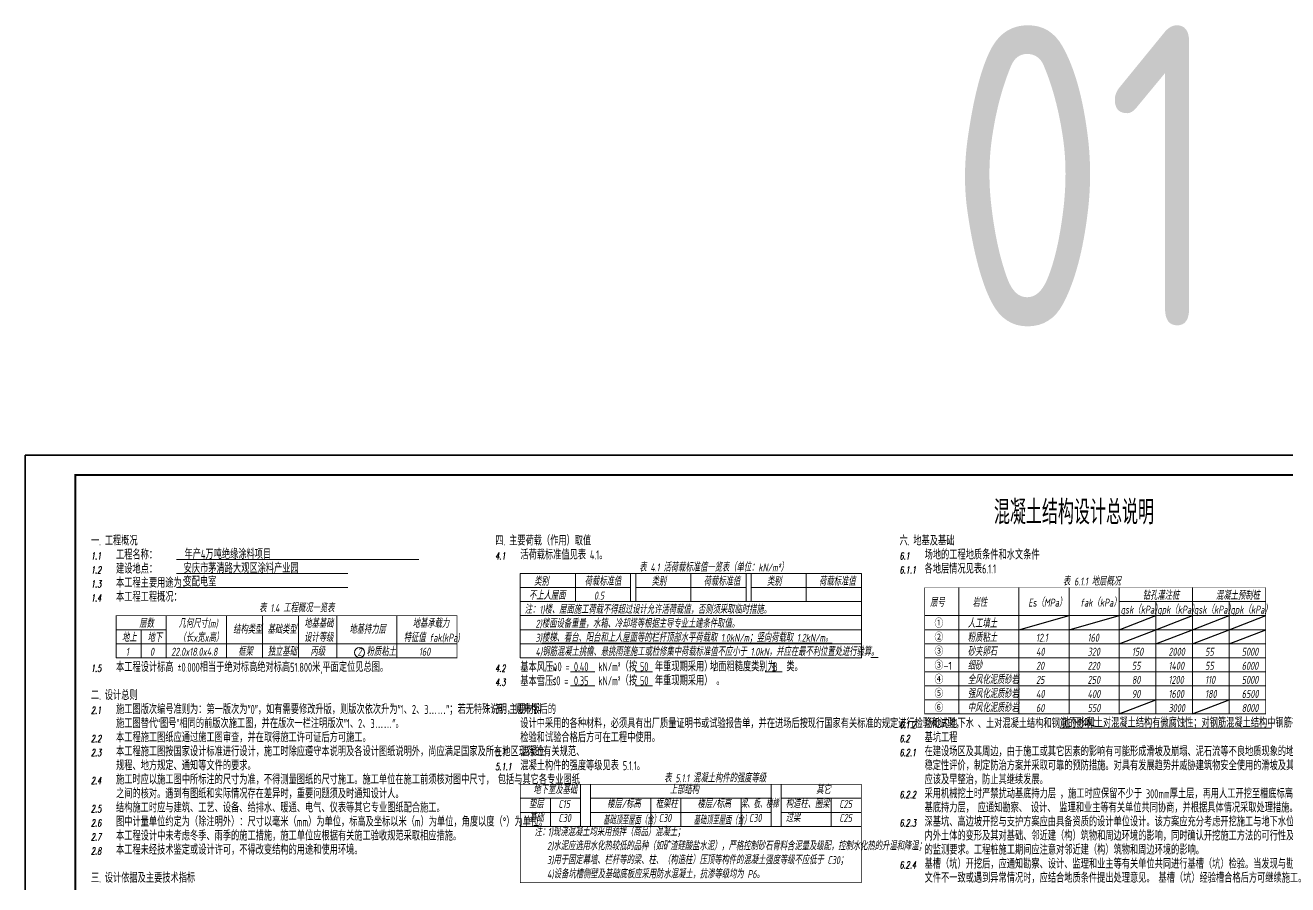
# Model space of a CAD drawing. Extents: x -14715 to 4269, y -24538 to -12228.
# Drawn here: x -14715 to -14086, y -24158 to -23729 of the extents above; entities that cross this region are included whole.
import ezdxf
from ezdxf.enums import TextEntityAlignment as Align

# ---------------------------------------------------------------- set-up
doc = ezdxf.new("R2010")
doc.units = 0
doc.header["$LTSCALE"] = 2000
doc.header["$MEASUREMENT"] = 0
doc.layers.get('0').update_dxf_attribs({"linetype": 'CONTINUOUS'})
doc.layers.add('SM001', color=7, linetype='CONTINUOUS', lineweight=15)
doc.layers.add('SM002', color=4, linetype='CONTINUOUS', lineweight=15)
doc.layers.add('标注', color=7, linetype='CONTINUOUS')
doc.layers.add('梁集中标注', color=2, linetype='CONTINUOUS')
doc.styles.add('GBHZ', font='gbenor.shx', dxfattribs={"width": 0.8, "bigfont": 'gbcbig.shx'})
doc.styles.add('SM001', font='tssdeng.shx', dxfattribs={"width": 0.7, "bigfont": 'tssdchn.shx'})
doc.styles.add('SM002', font='romand.shx')
doc.styles.get("Standard").update_dxf_attribs({"font": 'gbenor.shx', "bigfont": 'gbcbig.shx'})

msp = doc.modelspace()

# ---------------------------------------------------------------- linework, layer by layer
for p, q in [((-14715.093, -24537.563), (-14715.093, -23943.563)), ((-14715.093, -23943.563), (-14715.093, -24537.563))]:
    msp.add_line(p, q)
at = {"color": 0}
for p, q in [((-13663.843, -23943.563), (-14715.093, -23943.563)), ((-14715.093, -23943.563), (-13663.843, -23943.563))]:
    msp.add_line(p, q, dxfattribs=at)
at = {"color": 0, "const_width": 1}
msp.add_lwpolyline([(-13673.843, -24527.563), (-14690.093, -24527.563), (-14690.093, -23953.563), (-13673.843, -23953.563)], close=True, dxfattribs=at)
at = {"layer": 'SM001', "color": 1}
msp.add_ellipse((-14548.441, -24041.91), major_axis=(1.768, 1.768), ratio=1, start_param=5.497787143776346, end_param=11.78097245095593, dxfattribs=at)
at = {"layer": 'SM002'}
for p, q in [((-14468.343, -24044.563), (-14468.343, -24002.563)), ((-14468.343, -24002.563), (-14298.343, -24002.563)), ((-14440.843, -24002.563), (-14440.843, -24016.563)), ((-14413.343, -24002.563), (-14413.343, -24016.563)), ((-14410.843, -24002.563), (-14410.843, -24016.563)), ((-14383.343, -24002.563), (-14383.343, -24016.563)), ((-14355.843, -24002.563), (-14355.843, -24016.563)), ((-14353.343, -24002.563), (-14353.343, -24016.563)), ((-14325.843, -24002.563), (-14325.843, -24016.563)), ((-14298.343, -24002.563), (-14298.343, -24044.563)), ((-14468.343, -24009.563), (-14413.343, -24009.563)), ((-14410.843, -24009.563), (-14355.843, -24009.563)), ((-14353.343, -24009.563), (-14298.343, -24009.563)), ((-14249.843, -24009.563), (-14249.843, -24072.563)), ((-14219.843, -24009.563), (-14219.843, -24072.563)), ((-14194.843, -24009.563), (-14194.843, -24072.563)), ((-14169.843, -24009.563), (-14169.843, -24072.563)), ((-14133.343, -24009.563), (-14133.343, -24072.563)), ((-14468.343, -24016.563), (-14298.343, -24016.563)), ((-14468.343, -24016.563), (-14413.343, -24016.563)), ((-14410.843, -24016.563), (-14355.843, -24016.563)), ((-14353.343, -24016.563), (-14298.343, -24016.563)), ((-14169.843, -24016.563), (-14096.843, -24016.563)), ((-14151.593, -24016.563), (-14151.593, -24072.563)), ((-14115.093, -24016.563), (-14115.093, -24072.563)), ((-14468.343, -24023.563), (-14298.343, -24023.563)), ((-14266.843, -24023.563), (-14096.843, -24023.563)), ((-14468.343, -24030.563), (-14298.343, -24030.563)), ((-14266.843, -24030.563), (-14096.843, -24030.563)), ((-14468.343, -24037.563), (-14298.343, -24037.563)), ((-14266.843, -24037.563), (-14096.843, -24037.563)), ((-14298.343, -24044.563), (-14468.343, -24044.563)), ((-14266.843, -24044.563), (-14096.843, -24044.563)), ((-14266.843, -24051.563), (-14096.843, -24051.563)), ((-14266.843, -24058.563), (-14096.843, -24058.563)), ((-14266.843, -24065.563), (-14096.843, -24065.563)), ((-14266.843, -24072.563), (-14096.843, -24072.563))]:
    msp.add_line(p, q, dxfattribs=at)
for points in [[(-14639.738, -23995.563), (-14518.91, -23995.563)], [(-14639.738, -24002.563), (-14554.296, -24002.563)], [(-14639.738, -24009.563), (-14554.296, -24009.563)], [(-14669.843, -24023.563), (-14669.843, -24044.563)], [(-14644.843, -24023.563), (-14644.843, -24044.563)], [(-14614.843, -24023.563), (-14614.843, -24044.563)], [(-14614.843, -24023.563), (-14614.843, -24044.563)], [(-14596.843, -24023.563), (-14596.843, -24044.563)], [(-14578.843, -24023.563), (-14578.843, -24044.563)], [(-14559.843, -24023.563), (-14559.843, -24044.563)], [(-14529.843, -24023.563), (-14529.843, -24044.563)], [(-14669.843, -24030.563), (-14644.843, -24030.563)], [(-14657.343, -24030.563), (-14657.343, -24044.563)], [(-14669.843, -24037.563), (-14499.843, -24037.563)], [(-14669.843, -24044.563), (-14529.843, -24044.563)], [(-14669.843, -24044.563), (-14499.843, -24044.563)], [(-14669.843, -24044.563), (-14529.843, -24044.563)], [(-14669.843, -24044.563), (-14529.843, -24044.563)], [(-14529.843, -24044.563), (-14499.843, -24044.563)], [(-14529.843, -24044.563), (-14499.843, -24044.563)], [(-14529.843, -24044.563), (-14499.843, -24044.563)], [(-14443.39, -24051.563), (-14431.202, -24051.563)], [(-14411.095, -24051.563), (-14402.445, -24051.563)], [(-14346.239, -24051.563), (-14337.884, -24051.563)], [(-14443.39, -24058.563), (-14431.202, -24058.563)], [(-14411.095, -24058.563), (-14402.445, -24058.563)], [(-14199.496, -24079.563), (-14093.93, -24079.563)], [(-14438.343, -24107.563), (-14438.343, -24128.563)], [(-14433.343, -24107.563), (-14433.343, -24128.563)], [(-14343.343, -24107.563), (-14343.343, -24128.563)], [(-14338.343, -24107.563), (-14338.343, -24128.563)], [(-14468.343, -24114.563), (-14438.343, -24114.563)], [(-14453.343, -24114.563), (-14453.343, -24128.563)], [(-14433.343, -24114.563), (-14343.343, -24114.563)], [(-14403.343, -24114.563), (-14403.343, -24128.563)], [(-14388.343, -24114.563), (-14388.343, -24128.563)], [(-14358.343, -24114.563), (-14358.343, -24128.563)], [(-14338.343, -24114.563), (-14298.343, -24114.563)], [(-14313.343, -24114.563), (-14313.343, -24128.563)], [(-14468.343, -24121.563), (-14438.343, -24121.563)], [(-14433.343, -24121.563), (-14343.343, -24121.563)], [(-14338.343, -24121.563), (-14298.343, -24121.563)], [(-14468.343, -24128.563), (-14438.343, -24128.563)], [(-14468.343, -24128.563), (-14298.343, -24128.563)], [(-14433.343, -24128.563), (-14343.343, -24128.563)], [(-14338.343, -24128.563), (-14298.343, -24128.563)]]:
    msp.add_lwpolyline(points, dxfattribs=at)
at = {"layer": 'SM002', "const_width": 0.3}
for points in [[(-14468.343, -24044.563), (-14298.343, -24044.563), (-14298.343, -24002.563), (-14468.343, -24002.563)], [(-14669.843, -24023.563), (-14499.843, -24023.563), (-14499.843, -24044.563), (-14669.843, -24044.563)], [(-14468.343, -24107.563), (-14298.343, -24107.563), (-14298.343, -24156.563), (-14468.343, -24156.563)]]:
    msp.add_lwpolyline(points, close=True, dxfattribs=at)
for points in [[(-14266.843, -24009.563), (-14096.843, -24009.563)], [(-14266.843, -24072.563), (-14266.843, -24009.563)], [(-14096.843, -24009.563), (-14096.843, -24072.563)], [(-14266.843, -24072.563), (-14096.843, -24072.563)], [(-14096.843, -24072.563), (-14266.843, -24072.563)], [(-14266.843, -24072.563), (-14096.843, -24072.563)]]:
    msp.add_lwpolyline(points, dxfattribs=at)
at = {"layer": '标注'}
for p, q in [((-14219.843, -24030.563), (-14194.843, -24023.563)), ((-14194.843, -24030.563), (-14169.843, -24023.563)), ((-14169.843, -24030.563), (-14151.593, -24023.563)), ((-14151.593, -24030.563), (-14133.343, -24023.563)), ((-14133.343, -24030.563), (-14115.093, -24023.563)), ((-14115.093, -24030.563), (-14096.843, -24023.563)), ((-14169.843, -24037.563), (-14151.593, -24030.563)), ((-14151.593, -24037.563), (-14133.343, -24030.563)), ((-14133.343, -24037.563), (-14115.093, -24030.563)), ((-14115.093, -24037.563), (-14096.843, -24030.563)), ((-14169.843, -24072.563), (-14151.593, -24065.563)), ((-14133.343, -24072.563), (-14115.093, -24065.563))]:
    msp.add_line(p, q, dxfattribs=at)

# ---------------------------------------------------------------- texts
at = {"layer": 'SM001', "color": 2, "style": 'SM001', "width": 0.7}
for s, height, p in [('混凝土结构设计总说明', 12, (-14232.299, -23978.063)), ('年产4万吨绝缘涂料项目', 4.5, (-14635.738, -23995.263)), ('安庆市茅清路大观区涂料产业园', 4.5, (-14636.139, -24002.263)), ('变配电室', 4.5, (-14636.2, -24008.975)), ('w%%1420%%143 =', 4.5, (-14452.466, -24051.263)), ('0.40', 4.5, (-14441.616, -24051.263)), ('50', 4.5, (-14408.715, -24051.263)), ('B', 4.5, (-14342.617, -24051.263)), ('s%%1420%%143 =', 4.5, (-14452.466, -24058.263)), ('0.35', 4.5, (-14441.616, -24058.263)), ('50', 4.5, (-14408.715, -24058.263))]:
    msp.add_text(s, height=height, dxfattribs=at).set_placement(p)
at = {"layer": 'SM001', "style": 'SM001', "width": 0.7}
for s, p in [('一. 工程概况', (-14682.343, -23988.563)), ('四. 主要荷载（作用）取值', (-14480.843, -23988.563)), ('六. 地基及基础', (-14279.343, -23988.563)), ('工程名称：', (-14669.843, -23995.563)), ('活荷载标准值见表 4.1。', (-14468.343, -23995.563)), ('场地的工程地质条件和水文条件', (-14266.843, -23995.563)), ('建设地点：', (-14669.843, -24002.563)), ('各地层情况见表6.1.1', (-14266.843, -24002.563)), ('本工程主要用途为：', (-14669.843, -24009.563)), ('本工程工程概况：', (-14669.843, -24016.563)), ('本工程设计标高 %%P0.000相当于绝对标高绝对标高51.800米,平面定位见总图。', (-14669.843, -24051.563)), ('基本风压：', (-14468.343, -24051.563)), ('kN/m%%1402%%141（按', (-14429.492, -24051.263)), ('年重现期采用），', (-14401.256, -24051.263)), ('地面粗糙度类别为', (-14373.783, -24051.263)), ('类。', (-14335.76, -24051.263)), ('基本雪压：', (-14468.343, -24058.563)), ('kN/m%%1402%%141（按', (-14429.492, -24058.263)), ('年重现期采用） 。', (-14401.256, -24058.263)), ('二. 设计总则', (-14682.343, -24065.563)), ('施工图版次编号准则为：第一版次为″0″，如有需要修改升版，则版次依次升为″1、2、3……″；若无特殊说明，则升版后的', (-14669.843, -24072.563)), ('五. 主要材料', (-14480.843, -24072.563)), ('施工图替代“图号”相同的前版次施工图，并在版次一栏注明版次″1、2、3……″。 ', (-14669.843, -24079.563)), ('设计中采用的各种材料，必须具有出厂质量证明书或试验报告单，并在进场后按现行国家有关标准的规定进行检验和试验，', (-14468.343, -24079.563)), ('场地内地下水 、土对混凝土结构和钢筋的影响：', (-14266.843, -24079.563)), ('地下水和土对混凝土结构有微腐蚀性；对钢筋混凝土结构中钢筋有微腐蚀性', (-14198.433, -24079.263)), ('本工程施工图纸应通过施工图审查，并在取得施工许可证后方可施工。', (-14669.843, -24086.563)), ('检验和试验合格后方可在工程中使用。', (-14468.343, -24086.563)), ('基坑工程', (-14266.843, -24086.563)), ('本工程施工图按国家设计标准进行设计，施工时除应遵守本说明及各设计图纸说明外，尚应满足国家及所在地区现行的有关规范、', (-14669.843, -24093.563)), ('混凝土', (-14468.343, -24093.563)), ('在建设场区及其周边，由于施工或其它因素的影响有可能形成滑坡及崩塌、泥石流等不良地质现象的地段，应进行边坡', (-14266.843, -24093.563)), ('规程、地方规定、通知等文件的要求。', (-14669.843, -24100.563)), ('混凝土构件的强度等级见表 5.1.1。', (-14468.343, -24100.563)), ('稳定性评价，制定防治方案并采取可靠的预防措施。对具有发展趋势并威胁建筑物安全使用的滑坡及其它不良地质现象，', (-14266.843, -24100.563)), ('施工时应以施工图中所标注的尺寸为准，不得测量图纸的尺寸施工。施工单位在施工前须核对图中尺寸， 包括与其它各专业图纸', (-14669.843, -24107.563)), ('应该及早整治，防止其继续发展。', (-14266.843, -24107.563)), ('之间的核对。遇到有图纸和实际情况存在差异时，重要问题须及时通知设计人。', (-14669.843, -24114.563)), ('采用机械挖土时严禁扰动基底持力层 ，施工时应保留不少于 300mm厚土层，再用人工开挖至槽底标高。如已扰动', (-14266.843, -24114.563)), ('结构施工时应与建筑、工艺、设备、给排水、暖通、电气、仪表等其它专业图纸配合施工。', (-14669.843, -24121.563)), ('基底持力层， 应通知勘察、 设计、 监理和业主等有关单位共同协商，并根据具体情况采取处理措施。', (-14266.843, -24121.563)), ('图中计量单位约定为（除注明外）：尺寸以毫米（mm）为单位，标高及坐标以米（m）为单位，角度以度（%%D）为单位。', (-14669.843, -24128.563)), ('深基坑、高边坡开挖与支护方案应由具备资质的设计单位设计。该方案应充分考虑开挖施工与地下水位变化引起的基坑', (-14266.843, -24128.563)), ('本工程设计中未考虑冬季、雨季的施工措施，施工单位应根据有关施工验收规范采取相应措施。', (-14669.843, -24135.563)), ('内外土体的变形及其对基础、邻近建（构）筑物和周边环境的影响，同时确认开挖施工方法的可行性及提出施工过程中', (-14266.843, -24135.563)), ('本工程未经技术鉴定或设计许可，不得改变结构的用途和使用环境。', (-14669.843, -24142.563)), ('的监测要求。工程桩施工期间应注意对邻近建（构）筑物和周边环境的影响。', (-14266.843, -24142.563)), ('基槽（坑）开挖后，应通知勘察、设计、监理和业主等有关单位共同进行基槽（坑）检验。当发现与勘察报告和设计', (-14266.843, -24149.563)), ('三. 设计依据及主要技术指标', (-14682.343, -24156.563)), ('文件不一致或遇到异常情况时，应结合地质条件提出处理意见。 基槽（坑）经验槽合格后方可继续施工。', (-14266.843, -24156.563))]:
    msp.add_text(s, height=4.5, dxfattribs=at).set_placement(p)
at = {"layer": 'SM001', "color": 96, "style": 'SM002', "oblique": 10, "width": 0.65}
for s, p in [('1.1', (-14682.343, -23995.563)), ('4.1', (-14480.843, -23995.563)), ('6.1', (-14279.343, -23995.563)), ('1.2', (-14682.343, -24002.563)), ('6.1.1', (-14279.343, -24002.563)), ('1.3', (-14682.343, -24009.563)), ('1.4', (-14682.343, -24016.563)), ('1.5', (-14682.343, -24051.563)), ('4.2', (-14480.843, -24051.563)), ('4.3', (-14480.843, -24058.563)), ('2.1', (-14682.343, -24072.563)), ('6.1.2', (-14279.343, -24079.563)), ('2.2', (-14682.343, -24086.563)), ('6.2', (-14279.343, -24086.563)), ('2.3', (-14682.343, -24093.563)), ('5.1', (-14480.843, -24093.563)), ('6.2.1', (-14279.343, -24093.563)), ('5.1.1', (-14480.843, -24100.563)), ('2.4', (-14682.343, -24107.563)), ('6.2.2', (-14279.343, -24114.563)), ('2.5', (-14682.343, -24121.563)), ('2.6', (-14682.343, -24128.563)), ('6.2.3', (-14279.343, -24128.563)), ('2.7', (-14682.343, -24135.563)), ('2.8', (-14682.343, -24142.563)), ('6.2.4', (-14279.343, -24149.563))]:
    msp.add_text(s, height=3.5, dxfattribs=at).set_placement(p)
at = {"layer": 'SM001', "style": 'SM001', "oblique": 10}
for s, height, width, p in [('表 4.1 活荷载标准值一览表（单位：kN/m%%1402%%141）', 4, 0.7, (-14409.063, -24001.582)), ('类别', 3.9392, 0.710799, (-14461.456, -24008.563)), ('荷载标准值', 3.9392, 0.710799, (-14436.28, -24008.563)), ('类别', 3.9392, 0.710799, (-14402.922, -24008.563)), ('荷载标准值', 3.9392, 0.710799, (-14376.946, -24008.563)), ('类别', 3.9392, 0.710799, (-14345.422, -24008.563)), ('荷载标准值', 3.9392, 0.710799, (-14319.446, -24008.563)), ('表 6.1.1 地层概况', 4, 0.7, (-14197.896, -24008.563)), ('钻孔灌注桩', 3.9392, 0.710799, (-14158.148, -24015.563)), ('混凝土预制桩', 3.9392, 0.710799, (-14121.648, -24015.563)), ('表 1.4 工程概况一览表', 4, 0.7, (-14598.536, -24021.822)), ('注：1)楼、屋面施工荷载不得超过设计允许活荷载值，否则须采取临时措施。', 3.93923, 0.710799, (-14466.157, -24022.563)), ('层号', 3.9392, 0.710799, (-14264.083, -24019.063)), ('岩性', 3.9392, 0.710799, (-14242.933, -24019.063)), ('Es（MPa）', 3.9392, 0.710799, (-14215.136, -24019.063)), ('f\x8eak\x8f（kPa）', 3.9392, 0.710799, (-14189.28, -24019.063)), ('qsk（kPa）', 3.9392, 0.710799, (-14169.139, -24022.563)), ('qpk（kPa）', 3.9392, 0.710799, (-14150.889, -24022.563)), ('qsk（kPa）', 3.9392, 0.710799, (-14132.639, -24022.563)), ('qpk（kPa）', 3.9392, 0.710799, (-14114.389, -24022.563)), ('层数', 4, 0.7, (-14658.285, -24029.563)), ('几何尺寸(m)', 4, 0.7, (-14638.701, -24029.563)), ('结构类型', 4, 0.7, (-14611.502, -24032.539)), ('基础类型', 4, 0.7, (-14594.379, -24032.539)), ('地基基础', 4, 0.7, (-14576.071, -24029.563)), ('地基持力层', 4, 0.7, (-14553.587, -24032.49)), ('地基承载力', 4, 0.7, (-14522.024, -24029.563)), ('2)楼面设备重量，水箱、冷却塔等根据主导专业土建条件取值。', 3.93923, 0.710799, (-14460.762, -24029.563)), ('地上', 4, 0.7, (-14666.858, -24036.563)), ('地下', 4, 0.7, (-14654.151, -24036.563)), ('（长x宽x高）', 4, 0.7, (-14638.701, -24036.563)), ('设计等级', 4, 0.7, (-14576.071, -24036.563)), ('特征值 f%%142ak%%143(kPa)', 4, 0.7, (-14526.469, -24036.563)), ('3)%%U楼梯、看台、阳台和上人屋面等的栏杆顶部水平荷载取 1.0kN/m；竖向荷载取 1.2kN/m。', 3.93923, 0.710799, (-14460.762, -24036.563)), ('4)钢筋混凝土挑檐、悬挑雨篷施工或检修集中荷载标准值不应小于%%U 1.0kN%%U，并应在最不利位置处进行验算%%U。', 3.93923, 0.710799, (-14460.762, -24043.563)), ('表 5.1.1 混凝土构件的强度等级', 4, 0.7, (-14396.624, -24106.563))]:
    msp.add_text(s, height=height, dxfattribs=dict(at, width=width)).set_placement(p)
at = {"layer": 'SM001', "color": 1, "style": 'SM001', "oblique": 10}
for s, height, width, p in [('不上人屋面', 3.9392, 0.710799, (-14464.028, -24015.563)), ('0.5', 3.9392, 0.710799, (-14431.613, -24015.563)), ('1', 4, 0.7, (-14664.945, -24043.563)), ('0', 4, 0.7, (-14652.906, -24043.563)), ('22.0x18.0x4.8', 4, 0.7, (-14642.357, -24043.563)), ('框架', 4, 0.7, (-14608.95, -24043.563)), ('独立基础', 4, 0.7, (-14594.301, -24043.563)), ('丙级', 4, 0.7, (-14572.968, -24043.563)), ('2', 3.939, 0.710799, (-14549.474, -24043.563)), ('粉质粘土', 3.9392, 0.710799, (-14544.965, -24043.563)), ('160', 4, 0.7, (-14518.885, -24043.563))]:
    msp.add_text(s, height=height, dxfattribs=dict(at, width=width)).set_placement(p)
at = {"layer": 'SM001', "color": 2, "width": 1.1}
for s, p in [('①', (-14261.908, -24029.563)), ('②', (-14261.908, -24036.563)), ('③', (-14261.908, -24043.563)), ('③-1', (-14261.908, -24050.563)), ('④', (-14261.908, -24057.563)), ('⑤', (-14261.908, -24064.563)), ('⑥', (-14261.908, -24071.563))]:
    msp.add_text(s, height=4, dxfattribs=at).set_placement(p)
at = {"layer": 'SM001', "color": 2, "style": 'SM001', "oblique": 10}
for s, width, p in [('人工填土', 0.7, (-14245.324, -24029.563)), ('粉质粘土', 0.7, (-14245.324, -24036.563)), ('12.1', 0.7, (-14211.304, -24036.563)), ('160', 0.7, (-14185.606, -24036.563)), ('砂夹卵石', 0.7, (-14245.324, -24043.563)), ('40', 0.7, (-14211.304, -24043.563)), ('320', 0.7, (-14185.606, -24043.563)), ('150', 0.7, (-14163.529, -24043.563)), ('2000', 0.7, (-14145.279, -24043.563)), ('55', 0.7, (-14127.029, -24043.563)), ('5000', 0.7, (-14108.779, -24043.563)), ('细砂', 0.7, (-14245.324, -24050.563)), ('20', 0.7, (-14211.304, -24050.563)), ('220', 0.7, (-14185.606, -24050.563)), ('55', 0.7, (-14163.529, -24050.563)), ('1400', 0.7, (-14145.279, -24050.563)), ('55', 0.7, (-14127.029, -24050.563)), ('6000', 0.7, (-14108.779, -24050.563)), ('全风化泥质砂岩', 0.7, (-14245.324, -24057.563)), ('25', 0.7, (-14211.304, -24057.563)), ('250', 0.7, (-14185.606, -24057.563)), ('80', 0.7, (-14163.529, -24057.563)), ('1200', 0.7, (-14145.279, -24057.563)), ('110', 0.7, (-14127.029, -24057.563)), ('5000', 0.7, (-14108.779, -24057.563)), ('强风化泥质砂岩', 0.7, (-14245.324, -24064.563)), ('40', 0.7, (-14211.304, -24064.563)), ('400', 0.7, (-14185.606, -24064.563)), ('90', 0.7, (-14163.529, -24064.563)), ('1600', 0.7, (-14145.279, -24064.563)), ('180', 0.7, (-14127.029, -24064.563)), ('6500', 0.7, (-14108.779, -24064.563)), ('中风化泥质砂岩', 0.7, (-14245.324, -24071.563)), ('60', 0.7, (-14211.304, -24071.563)), ('550', 0.7, (-14185.606, -24071.563)), ('3000', 0.7, (-14145.279, -24071.563)), ('8000', 0.7, (-14108.779, -24071.563)), ('基础顶至屋面（含）', 0.6, (-14427.06, -24127.563)), ('基础顶至屋面（含）', 0.6, (-14381.947, -24127.563))]:
    msp.add_text(s, height=4, dxfattribs=dict(at, width=width)).set_placement(p)
at = {"layer": 'SM001', "style": 'SM001', "oblique": 10}
for s, width, p in [('地下室及基础', 0.7, (-14461.868, -24113.563)), ('上部结构', 0.7, (-14393.873, -24113.563)), ('其它', 0.7, (-14320.885, -24113.563)), ('楼层/标高', 0.7, (-14425.042, -24120.563)), ('框架柱', 0.7, (-14400.858, -24120.563)), ('楼层/标高', 0.7, (-14380.042, -24120.563)), ('梁、板、楼梯', 0.6, (-14358.357, -24120.563)), ('注：', 0.7, (-14461.264, -24134.563)), ('1)现浇混凝土均采用预拌（商品）混凝土；', 0.7, (-14454.689, -24134.563)), ('2)水泥应选用水化热较低的品种（如矿渣硅酸盐水泥），严格控制砂石骨料含泥量及级配，控制水化热的升温和降温；', 0.7, (-14455.043, -24141.563)), ('3)用于固定幕墙、栏杆等的梁、柱、（构造柱）压顶等构件的混凝土强度等级不应低于 C30；', 0.7, (-14455.043, -24148.563))]:
    msp.add_text(s, height=4, dxfattribs=dict(at, width=width)).set_placement(p, align=Align.BOTTOM_LEFT)
at = {"layer": 'SM001', "color": 2, "style": 'SM001', "oblique": 10, "width": 0.7}
for s, p in [('垫层', (-14463.998, -24120.563)), ('C15', (-14449.343, -24120.563)), ('构造柱、圈梁', (-14336.052, -24120.563)), ('C25', (-14309.343, -24120.563)), ('基础', (-14463.998, -24127.563)), ('C30', (-14449.343, -24127.563)), ('C30', (-14399.343, -24127.563)), ('C30', (-14354.343, -24127.563)), ('过梁', (-14336.052, -24127.563)), ('C25', (-14309.343, -24127.563)), ('4)设备坑槽侧壁及基础底板应采用防水混凝土，抗渗等级均为 P6。', (-14455.043, -24155.563))]:
    msp.add_text(s, height=4, dxfattribs=at).set_placement(p, align=Align.BOTTOM_LEFT)
at = {"layer": '梁集中标注', "style": 'GBHZ', "width": 0.9}
msp.add_text('01', height=150, dxfattribs=at).set_placement((-14254.924, -23879.449))

doc.saveas('drawing.dxf')
